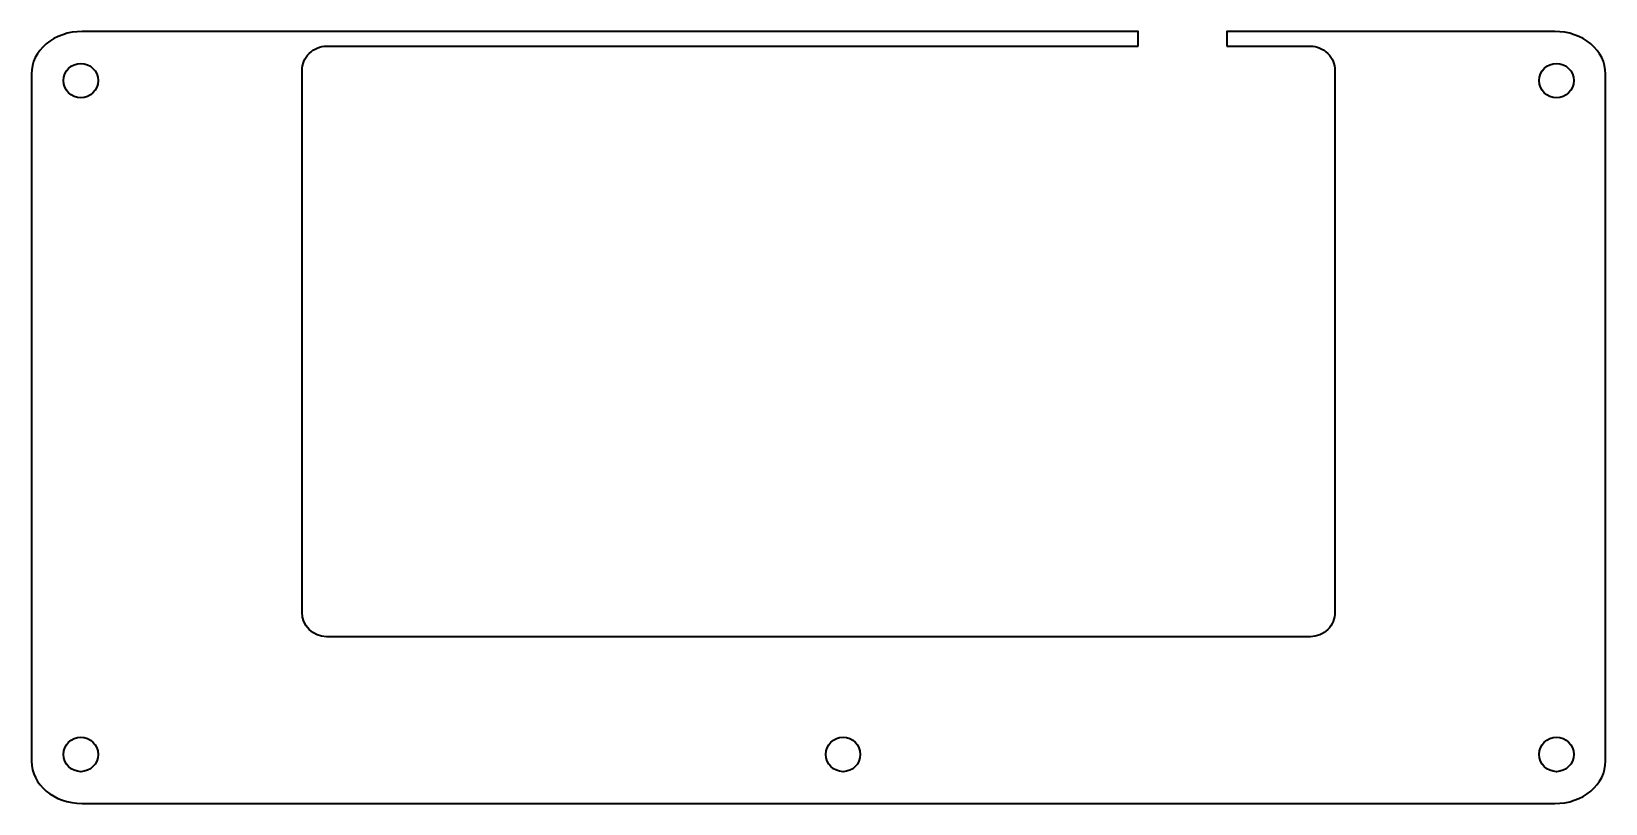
# Model space of a CAD drawing. Header units: millimetres. Extents: x 181 to 501, y 83 to 240.
import ezdxf

# ---------------------------------------------------------------- set-up
doc = ezdxf.new("R2010")
doc.units = ezdxf.units.MM
doc.header["$MEASUREMENT"] = 0
doc.layers.add('Layer 1', color=7, linetype='Continuous')

msp = doc.modelspace()

# ---------------------------------------------------------------- linework, layer by layer
at = {"layer": 'Layer 1', "color": 250, "lineweight": 35}
for points, knots in [([(405.7114, 236.9092), (405.7114, 236.9092), (405.7114, 239.888), (405.7114, 239.888), (405.7114, 239.888), (190.9954, 239.888), (190.9954, 239.888), (188.2703, 239.888), (185.6567, 238.9809), (183.7298, 237.3665), (181.8029, 235.7521), (180.7202, 233.5624), (180.7202, 231.2793), (180.7202, 231.2793), (180.7202, 91.618), (180.7202, 91.618), (180.7202, 86.8635), (185.3206, 83.0092), (190.9954, 83.0092), (190.9954, 83.0092), (490.445, 83.0092), (490.445, 83.0092), (493.1701, 83.0092), (495.7837, 83.9162), (497.7106, 85.5307), (499.6376, 87.1451), (500.7202, 89.3348), (500.7202, 91.618), (500.7202, 91.618), (500.7202, 231.2793), (500.7202, 231.2793), (500.7202, 233.5624), (499.6375, 235.7521), (497.7106, 237.3665), (495.7837, 238.9809), (493.1701, 239.888), (490.445, 239.888), (490.445, 239.888), (423.7114, 239.888), (423.7114, 239.888), (423.7114, 239.888), (423.7114, 236.9092), (423.7114, 236.9092)], [0, 0, 0, 0, 0.07142857, 0.07142857, 0.07142857, 0.14285714, 0.14285714, 0.14285714, 0.21428571, 0.21428571, 0.21428571, 0.28571429, 0.28571429, 0.28571429, 0.35714286, 0.35714286, 0.35714286, 0.42857143, 0.42857143, 0.42857143, 0.5, 0.5, 0.5, 0.57142857, 0.57142857, 0.57142857, 0.64285714, 0.64285714, 0.64285714, 0.71428571, 0.71428571, 0.71428571, 0.78571429, 0.78571429, 0.78571429, 0.85714286, 0.85714286, 0.85714286, 0.92857143, 0.92857143, 0.92857143, 1, 1, 1, 1]), ([(423.7114, 236.9092), (429.1978, 236.9092), (434.8572, 236.9092), (440.7202, 236.9092), (442.0463, 236.9092), (443.3181, 236.3824), (444.2557, 235.4447), (445.1934, 234.5071), (445.7202, 233.2353), (445.7202, 231.9092), (445.7202, 231.9092), (445.7202, 121.9092), (445.7202, 121.9092), (445.7202, 120.5831), (445.1934, 119.3113), (444.2557, 118.3737), (443.3181, 117.436), (442.0463, 116.9092), (440.7202, 116.9092), (440.7202, 116.9092), (240.7202, 116.9092), (240.7202, 116.9092), (237.9588, 116.9092), (235.7202, 119.1478), (235.7202, 121.9092), (235.7202, 121.9092), (235.7202, 231.9092), (235.7202, 231.9092), (235.7202, 233.2353), (236.247, 234.5071), (237.1847, 235.4447), (238.1223, 236.3824), (239.3941, 236.9092), (240.7202, 236.9092), (307.5499, 236.9092), (347.8706, 236.9092), (405.7114, 236.9092)], [0, 0, 0, 0, 0.08333333, 0.08333333, 0.08333333, 0.16666667, 0.16666667, 0.16666667, 0.25, 0.25, 0.25, 0.33333333, 0.33333333, 0.33333333, 0.41666667, 0.41666667, 0.41666667, 0.5, 0.5, 0.5, 0.58333333, 0.58333333, 0.58333333, 0.66666667, 0.66666667, 0.66666667, 0.75, 0.75, 0.75, 0.83333333, 0.83333333, 0.83333333, 0.91666667, 0.91666667, 0.91666667, 1, 1, 1, 1]), ([(194.2519, 229.9092), (194.2519, 231.8422), (192.6849, 233.4092), (190.7519, 233.4092), (188.8189, 233.4092), (187.2519, 231.8422), (187.2519, 229.9092), (187.2519, 227.9762), (188.8189, 226.4092), (190.7519, 226.4092), (192.6849, 226.4092), (194.2519, 227.9762), (194.2519, 229.9092)], [0, 0, 0, 0, 0.25, 0.25, 0.25, 0.5, 0.5, 0.5, 0.75, 0.75, 0.75, 1, 1, 1, 1]), ([(494.2519, 229.9092), (494.2519, 231.8422), (492.6849, 233.4092), (490.7519, 233.4092), (488.8189, 233.4092), (487.2519, 231.8422), (487.2519, 229.9092), (487.2519, 227.9762), (488.8189, 226.4092), (490.7519, 226.4092), (492.6849, 226.4092), (494.2519, 227.9762), (494.2519, 229.9092)], [0, 0, 0, 0, 0.25, 0.25, 0.25, 0.5, 0.5, 0.5, 0.75, 0.75, 0.75, 1, 1, 1, 1]), ([(194.2519, 92.9773), (194.2519, 94.9103), (192.6849, 96.4773), (190.7519, 96.4773), (188.8189, 96.4773), (187.2519, 94.9103), (187.2519, 92.9773), (187.2519, 91.0443), (188.8189, 89.4773), (190.7519, 89.4773), (192.6849, 89.4773), (194.2519, 91.0443), (194.2519, 92.9773)], [0, 0, 0, 0, 0.25, 0.25, 0.25, 0.5, 0.5, 0.5, 0.75, 0.75, 0.75, 1, 1, 1, 1]), ([(349.2202, 92.9788), (349.2202, 94.9118), (347.6532, 96.4788), (345.7202, 96.4788), (343.7872, 96.4788), (342.2202, 94.9118), (342.2202, 92.9788), (342.2202, 91.0458), (343.7872, 89.4788), (345.7202, 89.4788), (347.6532, 89.4788), (349.2202, 91.0458), (349.2202, 92.9788)], [0, 0, 0, 0, 0.25, 0.25, 0.25, 0.5, 0.5, 0.5, 0.75, 0.75, 0.75, 1, 1, 1, 1]), ([(494.2519, 92.9788), (494.2519, 94.9118), (492.6849, 96.4788), (490.7519, 96.4788), (488.8189, 96.4788), (487.2519, 94.9118), (487.2519, 92.9788), (487.2519, 91.0458), (488.8189, 89.4788), (490.7519, 89.4788), (492.6849, 89.4788), (494.2519, 91.0458), (494.2519, 92.9788)], [0, 0, 0, 0, 0.25, 0.25, 0.25, 0.5, 0.5, 0.5, 0.75, 0.75, 0.75, 1, 1, 1, 1])]:
    msp.add_open_spline(points, degree=3, knots=knots, dxfattribs=at)

doc.saveas('drawing.dxf')
